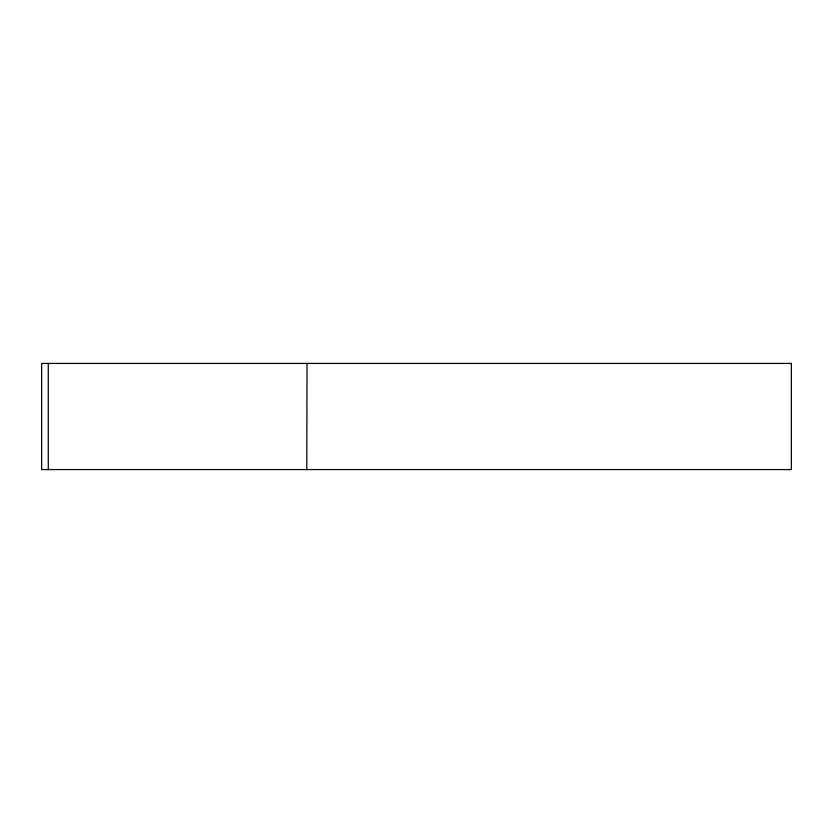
<?xml version="1.0" encoding="UTF-8"?>
<svg xmlns="http://www.w3.org/2000/svg" width="833" height="833" viewBox="0 0 833 833"><rect width="100%" height="100%" fill="white"/><g stroke="black" fill="none" stroke-linecap="round" stroke-linejoin="round"><path stroke-width="1.25" d="M306.773 469.583L307.023 363.427M48.283 363.427L48.283 469.583M791.35 363.427L41.65 363.427L41.65 469.583L791.35 469.583L791.35 363.427"/></g></svg>
